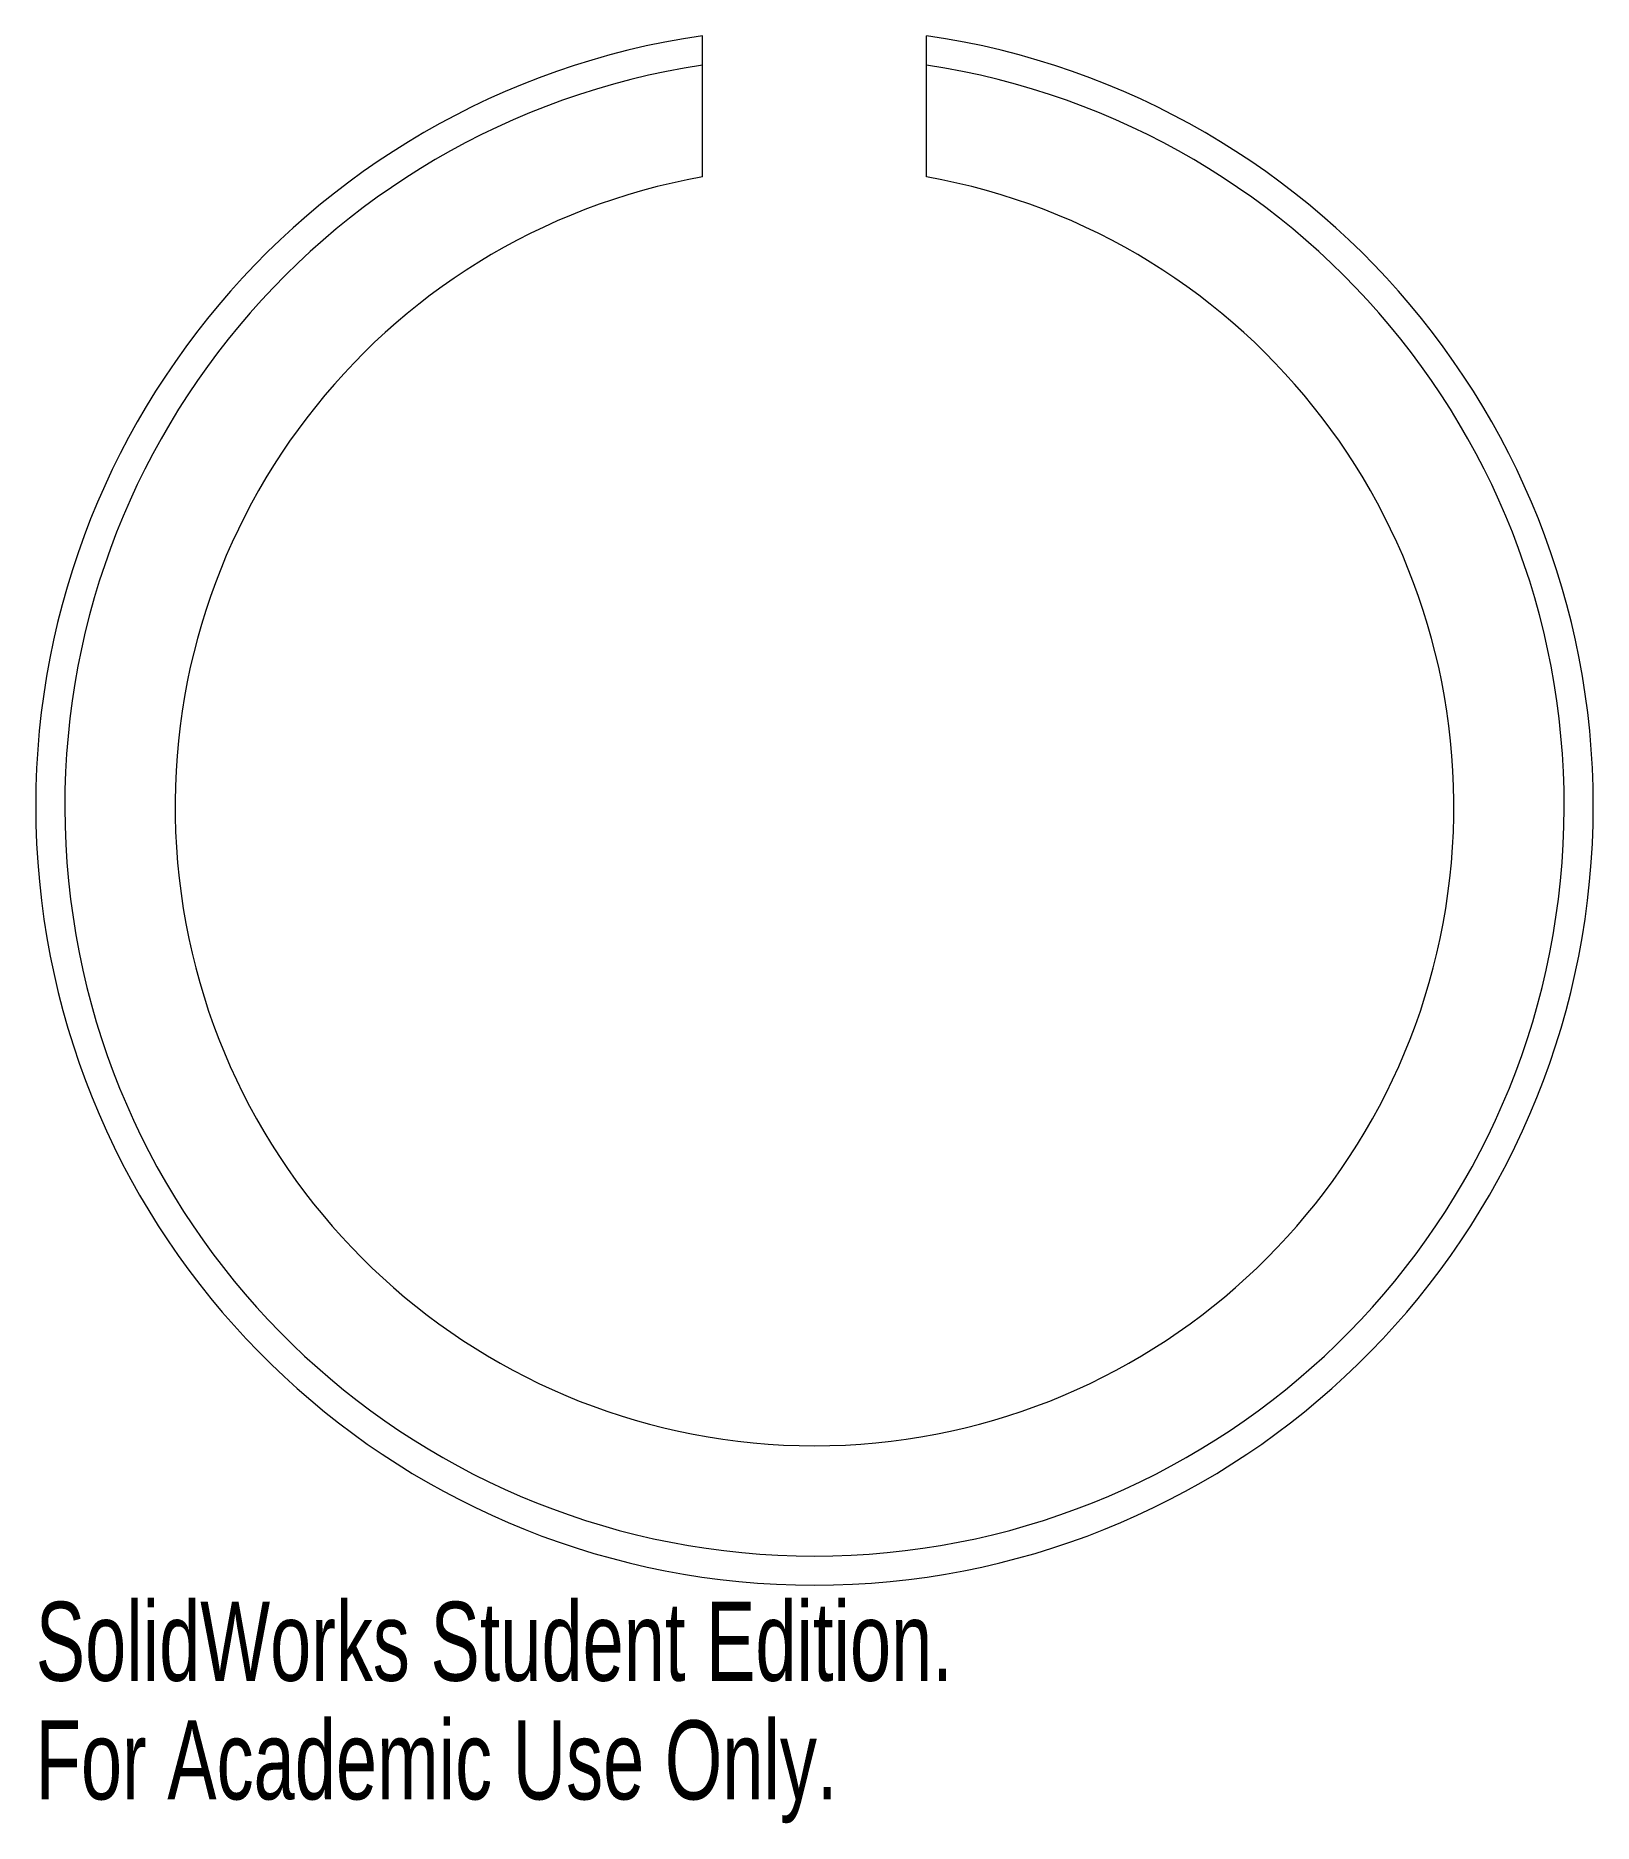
# Model space of a CAD drawing. Header units: inches. Extents: x -1.87 to 1.87, y -2.45 to 1.86.
import ezdxf

# ---------------------------------------------------------------- set-up
doc = ezdxf.new("R2010")
doc.units = ezdxf.units.IN
doc.header["$MEASUREMENT"] = 0
doc.styles.add('SLDTEXTSTYLE0', font='TXT', dxfattribs={"width": 0.7})

msp = doc.modelspace()

# ---------------------------------------------------------------- linework, layer by layer
at = {"color": 7, "linetype": 'Continuous', "lineweight": 15}
for p, q in [((-0.27, 1.5155), (-0.27, 1.8555)), ((0.27, 1.5155), (0.27, 1.8555))]:
    msp.add_line(p, q, dxfattribs=at)
for radius, start, end in [(1.875, 98.2794, 81.7206), (1.805, 98.6028, 81.3972), (1.5394, 100.1017, 79.8983)]:
    msp.add_arc((0, 0), radius, start, end, dxfattribs=at)

# ---------------------------------------------------------------- texts
at = {"color": 7, "linetype": 'Continuous', "char_height": 0.1903, "attachment_point": 1, "style": 'SLDTEXTSTYLE0'}
for s, insert in [('SolidWorks Student Edition.', (-1.875, -1.9151)), ('For Academic Use Only.', (-1.875, -2.2006))]:
    msp.add_mtext(s, dxfattribs=dict(at, insert=insert))

doc.saveas('drawing.dxf')
